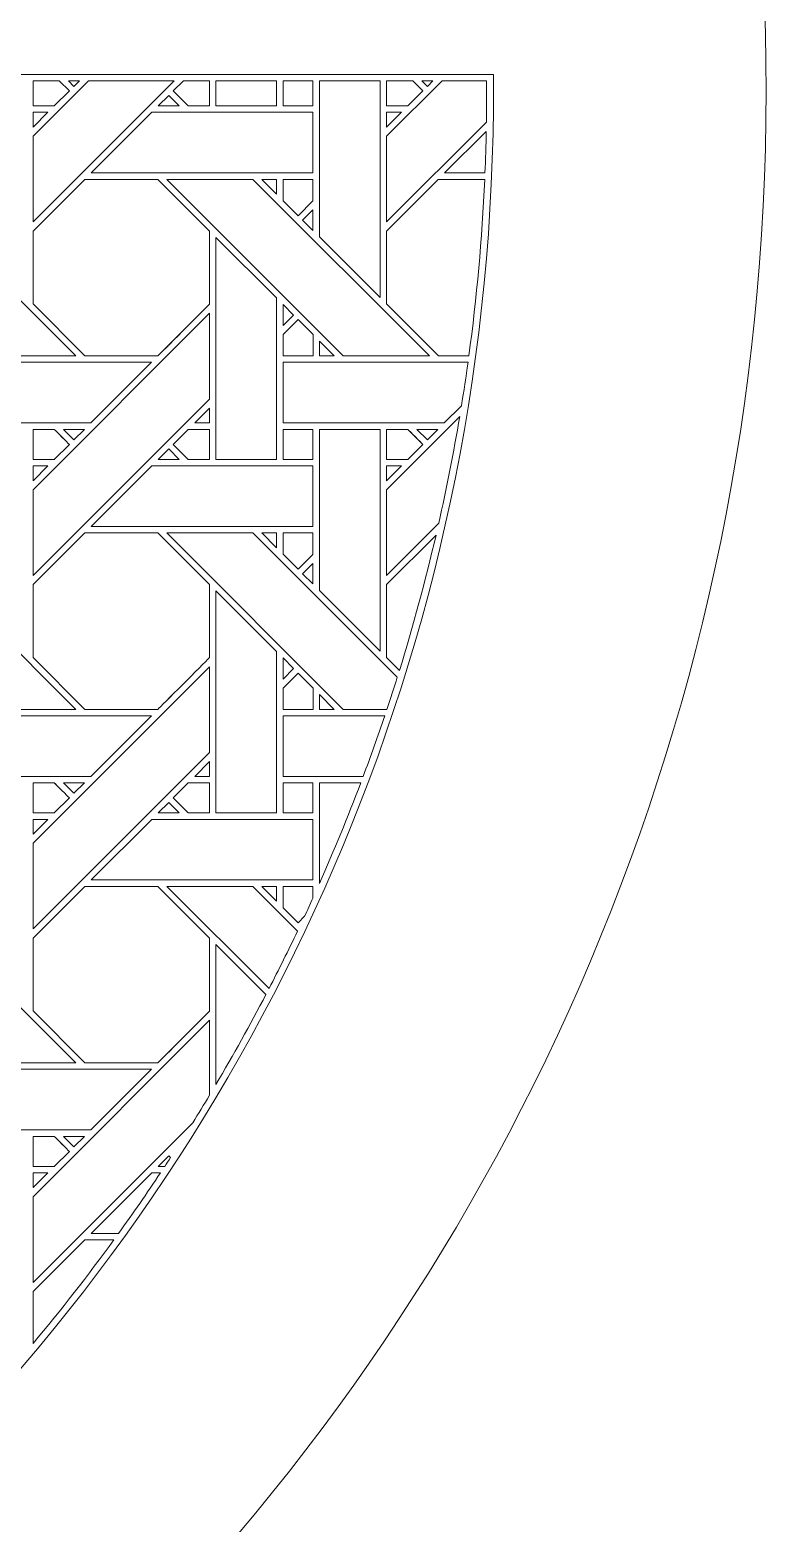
# Model space of a CAD drawing. Header units: inches. Extents: x 6.4 to 18.4, y 3.1 to 15.1.
# Drawn here: x 16.407 to 18.383, y 5.251 to 9.259 of the extents above; entities that cross this region are included whole.
import ezdxf

# ---------------------------------------------------------------- set-up
doc = ezdxf.new("R2010")
doc.units = ezdxf.units.IN
doc.header["$MEASUREMENT"] = 0
doc.layers.add('Design', color=7, linetype='Continuous', lineweight=0)

msp = doc.modelspace()

# ---------------------------------------------------------------- linework, layer by layer
at = {"layer": 'Design'}
for points, knots in [([(12.3829, 15.0948), (9.0691, 15.0948), (6.3829, 12.4085), (6.3829, 9.0948), (6.3829, 5.7811), (9.0691, 3.0948), (12.3829, 3.0948), (15.6966, 3.0948), (18.3829, 5.7811), (18.3829, 9.0948), (18.3829, 12.4085), (15.6966, 15.0948), (12.3829, 15.0948)], [0, 0, 0, 0, 1, 1, 1, 2, 2, 2, 3, 3, 3, 4, 4, 4, 4]), ([(7.1147, 9.1386), (7.1147, 9.1386), (7.1147, 9.0948), (7.1147, 9.0948), (7.1147, 6.1852), (9.4733, 3.8266), (12.3829, 3.8266), (15.2764, 3.8266), (17.6251, 6.1594), (17.6508, 9.0469), (17.6509, 9.0551), (17.651, 9.1386), (17.651, 9.1386), (17.651, 9.1386), (7.1147, 9.1386), (7.1147, 9.1386)], [0, 0, 0, 0, 1, 1, 1, 2, 2, 2, 3, 3, 3, 4, 4, 4, 5, 5, 5, 5]), ([(16.5127, 9.0948), (16.5127, 9.0948), (16.4723, 9.0544), (16.4723, 9.0544), (16.4723, 9.0544), (16.4153, 9.0544), (16.4153, 9.0544), (16.4153, 9.0544), (16.4153, 9.1221), (16.4153, 9.1221), (16.4153, 9.1221), (16.4855, 9.1221), (16.4855, 9.1221), (16.4855, 9.1221), (16.5127, 9.0948), (16.5127, 9.0948)], [0, 0, 0, 0, 1, 1, 1, 2, 2, 2, 3, 3, 3, 4, 4, 4, 5, 5, 5, 5]), ([(16.4153, 8.9731), (16.4153, 8.9731), (16.5642, 9.1219), (16.5642, 9.1219), (16.5642, 9.1219), (16.7943, 9.1219), (16.7943, 9.1219), (16.7943, 9.1219), (16.4153, 8.743), (16.4153, 8.743), (16.4153, 8.743), (16.4153, 8.9731), (16.4153, 8.9731)], [0, 0, 0, 0, 1, 1, 1, 2, 2, 2, 3, 3, 3, 4, 4, 4, 4]), ([(16.4153, 9.1219), (16.4153, 9.1219), (16.4857, 9.1219), (16.4857, 9.1219), (16.4857, 9.1219), (16.5127, 9.0948), (16.5127, 9.0948), (16.5127, 9.0948), (16.4723, 9.0544), (16.4723, 9.0544), (16.4723, 9.0544), (16.4153, 9.0544), (16.4153, 9.0544), (16.4153, 9.0544), (16.4153, 9.1219), (16.4153, 9.1219)], [0, 0, 0, 0, 1, 1, 1, 2, 2, 2, 3, 3, 3, 4, 4, 4, 5, 5, 5, 5]), ([(16.5399, 9.1219), (16.5399, 9.1219), (16.5249, 9.107), (16.5249, 9.107), (16.5249, 9.107), (16.51, 9.1219), (16.51, 9.1219), (16.51, 9.1219), (16.5399, 9.1219), (16.5399, 9.1219)], [0, 0, 0, 0, 1, 1, 1, 2, 2, 2, 3, 3, 3, 3]), ([(16.8319, 9.0544), (16.8319, 9.0544), (16.7915, 9.0948), (16.7915, 9.0948), (16.7915, 9.0948), (16.8189, 9.1221), (16.8189, 9.1221), (16.8189, 9.1221), (16.889, 9.1221), (16.889, 9.1221), (16.889, 9.1221), (16.889, 9.0544), (16.889, 9.0544), (16.889, 9.0544), (16.8319, 9.0544), (16.8319, 9.0544)], [0, 0, 0, 0, 1, 1, 1, 2, 2, 2, 3, 3, 3, 4, 4, 4, 5, 5, 5, 5]), ([(16.889, 9.1219), (16.889, 9.1219), (16.889, 9.0544), (16.889, 9.0544), (16.889, 9.0544), (16.8319, 9.0544), (16.8319, 9.0544), (16.8319, 9.0544), (16.7915, 9.0948), (16.7915, 9.0948), (16.7915, 9.0948), (16.8187, 9.1219), (16.8187, 9.1219), (16.8187, 9.1219), (16.889, 9.1219), (16.889, 9.1219)], [0, 0, 0, 0, 1, 1, 1, 2, 2, 2, 3, 3, 3, 4, 4, 4, 5, 5, 5, 5]), ([(16.9061, 9.1219), (16.9061, 9.1219), (17.0689, 9.1219), (17.0689, 9.1219), (17.0689, 9.1219), (17.0689, 9.0544), (17.0689, 9.0544), (17.0689, 9.0544), (16.9061, 9.0544), (16.9061, 9.0544), (16.9061, 9.0544), (16.9061, 9.1219), (16.9061, 9.1219)], [0, 0, 0, 0, 1, 1, 1, 2, 2, 2, 3, 3, 3, 4, 4, 4, 4]), ([(17.0862, 9.0544), (17.0862, 9.0544), (17.0862, 9.1221), (17.0862, 9.1221), (17.0862, 9.1221), (17.1665, 9.1221), (17.1665, 9.1221), (17.1665, 9.1221), (17.1665, 9.0544), (17.1665, 9.0544), (17.1665, 9.0544), (17.0862, 9.0544), (17.0862, 9.0544)], [0, 0, 0, 0, 1, 1, 1, 2, 2, 2, 3, 3, 3, 4, 4, 4, 4]), ([(17.0862, 9.1219), (17.0862, 9.1219), (17.1665, 9.1219), (17.1665, 9.1219), (17.1665, 9.1219), (17.1665, 9.0544), (17.1665, 9.0544), (17.1665, 9.0544), (17.0862, 9.0544), (17.0862, 9.0544), (17.0862, 9.0544), (17.0862, 9.1219), (17.0862, 9.1219)], [0, 0, 0, 0, 1, 1, 1, 2, 2, 2, 3, 3, 3, 4, 4, 4, 4]), ([(17.184, 9.1219), (17.184, 9.1219), (17.3469, 9.1219), (17.3469, 9.1219), (17.3469, 9.1219), (17.3469, 8.5401), (17.3469, 8.5401), (17.3469, 8.5401), (17.184, 8.703), (17.184, 8.703), (17.184, 8.703), (17.184, 9.1219), (17.184, 9.1219)], [0, 0, 0, 0, 1, 1, 1, 2, 2, 2, 3, 3, 3, 4, 4, 4, 4]), ([(17.6321, 9.0111), (17.6321, 9.0111), (17.364, 8.743), (17.364, 8.743), (17.364, 8.743), (17.364, 8.9731), (17.364, 8.9731), (17.364, 8.9731), (17.5129, 9.1219), (17.5129, 9.1219), (17.5129, 9.1219), (17.6327, 9.1219), (17.6327, 9.1219), (17.6327, 9.1129), (17.6326, 9.0389), (17.6321, 9.0111)], [0, 0, 0, 0, 1, 1, 1, 2, 2, 2, 3, 3, 3, 4, 4, 4, 5, 5, 5, 5]), ([(17.4615, 9.0948), (17.4615, 9.0948), (17.421, 9.0544), (17.421, 9.0544), (17.421, 9.0544), (17.3641, 9.0544), (17.3641, 9.0544), (17.3641, 9.0544), (17.3641, 9.1221), (17.3641, 9.1221), (17.3641, 9.1221), (17.4342, 9.1221), (17.4342, 9.1221), (17.4342, 9.1221), (17.4615, 9.0948), (17.4615, 9.0948)], [0, 0, 0, 0, 1, 1, 1, 2, 2, 2, 3, 3, 3, 4, 4, 4, 5, 5, 5, 5]), ([(17.3641, 9.1219), (17.3641, 9.1219), (17.4344, 9.1219), (17.4344, 9.1219), (17.4344, 9.1219), (17.4615, 9.0948), (17.4615, 9.0948), (17.4615, 9.0948), (17.421, 9.0544), (17.421, 9.0544), (17.421, 9.0544), (17.3641, 9.0544), (17.3641, 9.0544), (17.3641, 9.0544), (17.3641, 9.1219), (17.3641, 9.1219)], [0, 0, 0, 0, 1, 1, 1, 2, 2, 2, 3, 3, 3, 4, 4, 4, 5, 5, 5, 5]), ([(17.4886, 9.1219), (17.4886, 9.1219), (17.4736, 9.107), (17.4736, 9.107), (17.4736, 9.107), (17.4587, 9.1219), (17.4587, 9.1219), (17.4587, 9.1219), (17.4886, 9.1219), (17.4886, 9.1219)], [0, 0, 0, 0, 1, 1, 1, 2, 2, 2, 3, 3, 3, 3]), ([(16.7511, 9.0544), (16.7511, 9.0544), (16.7794, 9.0827), (16.7794, 9.0827), (16.7794, 9.0827), (16.8076, 9.0544), (16.8076, 9.0544), (16.8076, 9.0544), (16.7511, 9.0544), (16.7511, 9.0544)], [0, 0, 0, 0, 1, 1, 1, 2, 2, 2, 3, 3, 3, 3]), ([(16.4153, 9.0373), (16.4153, 9.0373), (16.4551, 9.0373), (16.4551, 9.0373), (16.4551, 9.0373), (16.4153, 8.9975), (16.4153, 8.9975), (16.4153, 8.9975), (16.4153, 9.0373), (16.4153, 9.0373)], [0, 0, 0, 0, 1, 1, 1, 2, 2, 2, 3, 3, 3, 3]), ([(17.1664, 9.0373), (17.1664, 9.0373), (17.1664, 8.8745), (17.1664, 8.8745), (17.1664, 8.8745), (16.5711, 8.8745), (16.5711, 8.8745), (16.5711, 8.8745), (16.734, 9.0373), (16.734, 9.0373), (16.734, 9.0373), (17.1664, 9.0373), (17.1664, 9.0373)], [0, 0, 0, 0, 1, 1, 1, 2, 2, 2, 3, 3, 3, 4, 4, 4, 4]), ([(17.364, 9.0373), (17.364, 9.0373), (17.4039, 9.0373), (17.4039, 9.0373), (17.4039, 9.0373), (17.364, 8.9974), (17.364, 8.9974), (17.364, 8.9974), (17.364, 9.0373), (17.364, 9.0373)], [0, 0, 0, 0, 1, 1, 1, 2, 2, 2, 3, 3, 3, 3]), ([(17.6282, 8.8745), (17.6282, 8.8745), (17.5199, 8.8745), (17.5199, 8.8745), (17.5199, 8.8745), (17.6316, 8.9862), (17.6316, 8.9862), (17.6309, 8.9489), (17.6298, 8.9116), (17.6282, 8.8745)], [0, 0, 0, 0, 1, 1, 1, 2, 2, 2, 3, 3, 3, 3]), ([(16.5303, 8.3837), (16.5303, 8.3837), (16.2993, 8.3837), (16.2993, 8.3837), (16.2993, 8.3837), (15.8257, 8.8573), (15.8257, 8.8573), (15.8257, 8.8573), (16.0567, 8.8573), (16.0567, 8.8573), (16.0567, 8.8573), (16.5303, 8.3837), (16.5303, 8.3837)], [0, 0, 0, 0, 1, 1, 1, 2, 2, 2, 3, 3, 3, 4, 4, 4, 4]), ([(16.7503, 8.3837), (16.7503, 8.3837), (16.5546, 8.3837), (16.5546, 8.3837), (16.5546, 8.3837), (16.4153, 8.5229), (16.4153, 8.5229), (16.4153, 8.5229), (16.4153, 8.7186), (16.4153, 8.7186), (16.4153, 8.7186), (16.554, 8.8573), (16.554, 8.8573), (16.554, 8.8573), (16.7502, 8.8573), (16.7502, 8.8573), (16.7502, 8.8573), (16.889, 8.7186), (16.889, 8.7186), (16.889, 8.7186), (16.889, 8.5224), (16.889, 8.5224), (16.8712, 8.5045), (16.7593, 8.3927), (16.7503, 8.3837)], [0, 0, 0, 0, 1, 1, 1, 2, 2, 2, 3, 3, 3, 4, 4, 4, 5, 5, 5, 6, 6, 6, 7, 7, 7, 8, 8, 8, 8]), ([(16.7502, 8.8573), (16.7502, 8.8573), (16.889, 8.7186), (16.889, 8.7186), (16.889, 8.7186), (16.889, 8.5224), (16.889, 8.5224), (16.871, 8.5042), (16.7591, 8.3925), (16.7503, 8.3837), (16.7503, 8.3837), (16.5546, 8.3837), (16.5546, 8.3837), (16.5546, 8.3837), (16.4153, 8.5229), (16.4153, 8.5229), (16.4153, 8.5229), (16.4153, 8.7186), (16.4153, 8.7186), (16.4153, 8.7186), (16.554, 8.8573), (16.554, 8.8573), (16.554, 8.8573), (16.7502, 8.8573), (16.7502, 8.8573)], [0, 0, 0, 0, 1, 1, 1, 2, 2, 2, 3, 3, 3, 4, 4, 4, 5, 5, 5, 6, 6, 6, 7, 7, 7, 8, 8, 8, 8]), ([(16.7745, 8.8573), (16.7745, 8.8573), (17.0054, 8.8573), (17.0054, 8.8573), (17.0054, 8.8573), (17.479, 8.3837), (17.479, 8.3837), (17.479, 8.3837), (17.248, 8.3837), (17.248, 8.3837), (17.248, 8.3837), (16.7745, 8.8573), (16.7745, 8.8573)], [0, 0, 0, 0, 1, 1, 1, 2, 2, 2, 3, 3, 3, 4, 4, 4, 4]), ([(17.069, 8.8573), (17.069, 8.8573), (17.069, 8.8175), (17.069, 8.8175), (17.069, 8.8175), (17.0295, 8.8573), (17.0295, 8.8573), (17.0295, 8.8573), (17.069, 8.8573), (17.069, 8.8573)], [0, 0, 0, 0, 1, 1, 1, 2, 2, 2, 3, 3, 3, 3]), ([(17.0862, 8.8573), (17.0862, 8.8573), (17.1665, 8.8573), (17.1665, 8.8573), (17.1665, 8.8573), (17.1665, 8.7997), (17.1665, 8.7997), (17.1665, 8.7997), (17.1265, 8.7598), (17.1265, 8.7598), (17.1265, 8.7598), (17.0862, 8.8001), (17.0862, 8.8001), (17.0862, 8.8001), (17.0862, 8.8573), (17.0862, 8.8573)], [0, 0, 0, 0, 1, 1, 1, 2, 2, 2, 3, 3, 3, 4, 4, 4, 5, 5, 5, 5]), ([(17.1265, 8.7598), (17.1265, 8.7598), (17.0862, 8.8001), (17.0862, 8.8001), (17.0862, 8.8001), (17.0862, 8.8573), (17.0862, 8.8573), (17.0862, 8.8573), (17.1665, 8.8573), (17.1665, 8.8573), (17.1665, 8.8573), (17.1665, 8.7997), (17.1665, 8.7997), (17.1665, 8.7997), (17.1265, 8.7598), (17.1265, 8.7598)], [0, 0, 0, 0, 1, 1, 1, 2, 2, 2, 3, 3, 3, 4, 4, 4, 5, 5, 5, 5]), ([(17.585, 8.3837), (17.585, 8.3837), (17.5033, 8.3837), (17.5033, 8.3837), (17.5033, 8.3837), (17.3641, 8.5229), (17.3641, 8.5229), (17.3641, 8.5229), (17.3641, 8.7186), (17.3641, 8.7186), (17.3641, 8.7186), (17.5028, 8.8573), (17.5028, 8.8573), (17.5028, 8.8573), (17.6275, 8.8573), (17.6275, 8.8573), (17.6204, 8.6975), (17.6061, 8.5395), (17.585, 8.3837)], [0, 0, 0, 0, 1, 1, 1, 2, 2, 2, 3, 3, 3, 4, 4, 4, 5, 5, 5, 6, 6, 6, 6]), ([(17.585, 8.3837), (17.585, 8.3837), (17.5033, 8.3837), (17.5033, 8.3837), (17.5033, 8.3837), (17.3641, 8.5229), (17.3641, 8.5229), (17.3641, 8.5229), (17.3641, 8.7186), (17.3641, 8.7186), (17.3641, 8.7186), (17.5028, 8.8573), (17.5028, 8.8573), (17.5028, 8.8573), (17.6275, 8.8573), (17.6275, 8.8573), (17.6204, 8.6975), (17.6061, 8.5395), (17.585, 8.3837)], [0, 0, 0, 0, 1, 1, 1, 2, 2, 2, 3, 3, 3, 4, 4, 4, 5, 5, 5, 6, 6, 6, 6]), ([(17.1664, 8.7755), (17.1664, 8.7755), (17.1664, 8.7203), (17.1664, 8.7203), (17.1664, 8.7203), (17.1387, 8.7477), (17.1387, 8.7477), (17.1387, 8.7477), (17.1664, 8.7755), (17.1664, 8.7755)], [0, 0, 0, 0, 1, 1, 1, 2, 2, 2, 3, 3, 3, 3]), ([(17.0689, 8.1057), (17.0689, 8.1057), (16.9061, 8.1057), (16.9061, 8.1057), (16.9061, 8.1057), (16.9061, 8.7015), (16.9061, 8.7015), (16.9061, 8.7015), (17.0689, 8.5394), (17.0689, 8.5394), (17.0689, 8.5394), (17.0689, 8.1057), (17.0689, 8.1057)], [0, 0, 0, 0, 1, 1, 1, 2, 2, 2, 3, 3, 3, 4, 4, 4, 4]), ([(16.4153, 8.0244), (16.4153, 8.0244), (16.889, 8.498), (16.889, 8.498), (16.889, 8.498), (16.889, 8.2679), (16.889, 8.2679), (16.889, 8.2679), (16.4153, 7.7943), (16.4153, 7.7943), (16.4153, 7.7943), (16.4153, 8.0244), (16.4153, 8.0244)], [0, 0, 0, 0, 1, 1, 1, 2, 2, 2, 3, 3, 3, 4, 4, 4, 4]), ([(17.0862, 8.4651), (17.0862, 8.4651), (17.0862, 8.5219), (17.0862, 8.5219), (17.0862, 8.5219), (17.1144, 8.4933), (17.1144, 8.4933), (17.1144, 8.4933), (17.0862, 8.4651), (17.0862, 8.4651)], [0, 0, 0, 0, 1, 1, 1, 2, 2, 2, 3, 3, 3, 3]), ([(17.1669, 8.3834), (17.1669, 8.3834), (17.0862, 8.3834), (17.0862, 8.3834), (17.0862, 8.3834), (17.0862, 8.4407), (17.0862, 8.4407), (17.0862, 8.4407), (17.1265, 8.4811), (17.1265, 8.4811), (17.1265, 8.4811), (17.1669, 8.4407), (17.1669, 8.4407), (17.1669, 8.4407), (17.1669, 8.3834), (17.1669, 8.3834)], [0, 0, 0, 0, 1, 1, 1, 2, 2, 2, 3, 3, 3, 4, 4, 4, 5, 5, 5, 5]), ([(17.0862, 8.4407), (17.0862, 8.4407), (17.1265, 8.4811), (17.1265, 8.4811), (17.1265, 8.4811), (17.1669, 8.4407), (17.1669, 8.4407), (17.1669, 8.4407), (17.1669, 8.3834), (17.1669, 8.3834), (17.1669, 8.3834), (17.0862, 8.3834), (17.0862, 8.3834), (17.0862, 8.3834), (17.0862, 8.4407), (17.0862, 8.4407)], [0, 0, 0, 0, 1, 1, 1, 2, 2, 2, 3, 3, 3, 4, 4, 4, 5, 5, 5, 5]), ([(17.2238, 8.3837), (17.2238, 8.3837), (17.1841, 8.3837), (17.1841, 8.3837), (17.1841, 8.3837), (17.1841, 8.4235), (17.1841, 8.4235), (17.1841, 8.4235), (17.2238, 8.3837), (17.2238, 8.3837)], [0, 0, 0, 0, 1, 1, 1, 2, 2, 2, 3, 3, 3, 3]), ([(16.7332, 8.3664), (16.7332, 8.3664), (16.5704, 8.2037), (16.5704, 8.2037), (16.5704, 8.2037), (16.1375, 8.2037), (16.1375, 8.2037), (16.1375, 8.2037), (16.1375, 8.3664), (16.1375, 8.3664), (16.1375, 8.3664), (16.7332, 8.3664), (16.7332, 8.3664)], [0, 0, 0, 0, 1, 1, 1, 2, 2, 2, 3, 3, 3, 4, 4, 4, 4]), ([(17.5651, 8.2497), (17.5651, 8.2497), (17.5191, 8.2037), (17.5191, 8.2037), (17.5191, 8.2037), (17.0862, 8.2037), (17.0862, 8.2037), (17.0862, 8.2037), (17.0862, 8.3664), (17.0862, 8.3664), (17.0862, 8.3664), (17.5827, 8.3664), (17.5827, 8.3664), (17.5773, 8.3274), (17.5714, 8.2885), (17.5651, 8.2497)], [0, 0, 0, 0, 1, 1, 1, 2, 2, 2, 3, 3, 3, 4, 4, 4, 5, 5, 5, 5]), ([(16.889, 8.2435), (16.889, 8.2435), (16.889, 8.2038), (16.889, 8.2038), (16.889, 8.2038), (16.8492, 8.2038), (16.8492, 8.2038), (16.8492, 8.2038), (16.889, 8.2435), (16.889, 8.2435)], [0, 0, 0, 0, 1, 1, 1, 2, 2, 2, 3, 3, 3, 3]), ([(17.5041, 7.9343), (17.5041, 7.9343), (17.364, 7.7943), (17.364, 7.7943), (17.364, 7.7943), (17.364, 8.0244), (17.364, 8.0244), (17.364, 8.0244), (17.5604, 8.2207), (17.5604, 8.2207), (17.5442, 8.1243), (17.5254, 8.0288), (17.5041, 7.9343)], [0, 0, 0, 0, 1, 1, 1, 2, 2, 2, 3, 3, 3, 4, 4, 4, 4]), ([(16.4153, 8.1865), (16.4153, 8.1865), (16.4724, 8.1865), (16.4724, 8.1865), (16.4775, 8.1813), (16.5083, 8.1505), (16.5127, 8.1461), (16.5127, 8.1461), (16.4723, 8.1057), (16.4723, 8.1057), (16.4723, 8.1057), (16.4153, 8.1057), (16.4153, 8.1057), (16.4153, 8.1057), (16.4153, 8.1865), (16.4153, 8.1865)], [0, 0, 0, 0, 1, 1, 1, 2, 2, 2, 3, 3, 3, 4, 4, 4, 5, 5, 5, 5]), ([(16.4153, 8.1057), (16.4153, 8.1057), (16.4153, 8.1865), (16.4153, 8.1865), (16.4153, 8.1865), (16.4724, 8.1865), (16.4724, 8.1865), (16.4777, 8.1812), (16.5085, 8.1503), (16.5127, 8.1461), (16.5127, 8.1461), (16.4723, 8.1057), (16.4723, 8.1057), (16.4723, 8.1057), (16.4153, 8.1057), (16.4153, 8.1057)], [0, 0, 0, 0, 1, 1, 1, 2, 2, 2, 3, 3, 3, 4, 4, 4, 5, 5, 5, 5]), ([(16.4967, 8.1865), (16.4967, 8.1865), (16.5532, 8.1865), (16.5532, 8.1865), (16.5532, 8.1865), (16.5249, 8.1583), (16.5249, 8.1583), (16.5249, 8.1583), (16.4967, 8.1865), (16.4967, 8.1865)], [0, 0, 0, 0, 1, 1, 1, 2, 2, 2, 3, 3, 3, 3]), ([(16.889, 8.1057), (16.889, 8.1057), (16.8319, 8.1057), (16.8319, 8.1057), (16.8319, 8.1057), (16.7915, 8.1461), (16.7915, 8.1461), (16.7915, 8.1461), (16.832, 8.1865), (16.832, 8.1865), (16.832, 8.1865), (16.889, 8.1865), (16.889, 8.1865), (16.889, 8.1865), (16.889, 8.1057), (16.889, 8.1057)], [0, 0, 0, 0, 1, 1, 1, 2, 2, 2, 3, 3, 3, 4, 4, 4, 5, 5, 5, 5]), ([(16.7915, 8.1461), (16.7915, 8.1461), (16.832, 8.1865), (16.832, 8.1865), (16.832, 8.1865), (16.889, 8.1865), (16.889, 8.1865), (16.889, 8.1865), (16.889, 8.1057), (16.889, 8.1057), (16.889, 8.1057), (16.8319, 8.1057), (16.8319, 8.1057), (16.8319, 8.1057), (16.7915, 8.1461), (16.7915, 8.1461)], [0, 0, 0, 0, 1, 1, 1, 2, 2, 2, 3, 3, 3, 4, 4, 4, 5, 5, 5, 5]), ([(17.0862, 8.1057), (17.0862, 8.1057), (17.0862, 8.1865), (17.0862, 8.1865), (17.0862, 8.1865), (17.1665, 8.1865), (17.1665, 8.1865), (17.1665, 8.1865), (17.1665, 8.1057), (17.1665, 8.1057), (17.1665, 8.1057), (17.0862, 8.1057), (17.0862, 8.1057)], [0, 0, 0, 0, 1, 1, 1, 2, 2, 2, 3, 3, 3, 4, 4, 4, 4]), ([(17.0862, 8.1057), (17.0862, 8.1057), (17.0862, 8.1865), (17.0862, 8.1865), (17.0862, 8.1865), (17.1665, 8.1865), (17.1665, 8.1865), (17.1665, 8.1865), (17.1665, 8.1057), (17.1665, 8.1057), (17.1665, 8.1057), (17.0862, 8.1057), (17.0862, 8.1057)], [0, 0, 0, 0, 1, 1, 1, 2, 2, 2, 3, 3, 3, 4, 4, 4, 4]), ([(17.184, 7.7543), (17.184, 7.7543), (17.184, 8.1865), (17.184, 8.1865), (17.184, 8.1865), (17.3469, 8.1865), (17.3469, 8.1865), (17.3469, 8.1865), (17.3469, 7.5914), (17.3469, 7.5914), (17.3469, 7.5914), (17.184, 7.7543), (17.184, 7.7543)], [0, 0, 0, 0, 1, 1, 1, 2, 2, 2, 3, 3, 3, 4, 4, 4, 4]), ([(17.3641, 8.1865), (17.3641, 8.1865), (17.4211, 8.1865), (17.4211, 8.1865), (17.4263, 8.1813), (17.457, 8.1505), (17.4615, 8.1461), (17.4615, 8.1461), (17.421, 8.1057), (17.421, 8.1057), (17.421, 8.1057), (17.3641, 8.1057), (17.3641, 8.1057), (17.3641, 8.1057), (17.3641, 8.1865), (17.3641, 8.1865)], [0, 0, 0, 0, 1, 1, 1, 2, 2, 2, 3, 3, 3, 4, 4, 4, 5, 5, 5, 5]), ([(17.4615, 8.1461), (17.4615, 8.1461), (17.421, 8.1057), (17.421, 8.1057), (17.421, 8.1057), (17.3641, 8.1057), (17.3641, 8.1057), (17.3641, 8.1057), (17.3641, 8.1865), (17.3641, 8.1865), (17.3641, 8.1865), (17.4211, 8.1865), (17.4211, 8.1865), (17.4211, 8.1865), (17.4615, 8.1461), (17.4615, 8.1461)], [0, 0, 0, 0, 1, 1, 1, 2, 2, 2, 3, 3, 3, 4, 4, 4, 5, 5, 5, 5]), ([(17.4455, 8.1865), (17.4455, 8.1865), (17.5019, 8.1865), (17.5019, 8.1865), (17.5019, 8.1865), (17.4736, 8.1583), (17.4736, 8.1583), (17.4736, 8.1583), (17.4455, 8.1865), (17.4455, 8.1865)], [0, 0, 0, 0, 1, 1, 1, 2, 2, 2, 3, 3, 3, 3]), ([(16.7794, 8.1339), (16.7794, 8.1339), (16.8076, 8.1057), (16.8076, 8.1057), (16.8076, 8.1057), (16.7511, 8.1057), (16.7511, 8.1057), (16.7511, 8.1057), (16.7794, 8.1339), (16.7794, 8.1339)], [0, 0, 0, 0, 1, 1, 1, 2, 2, 2, 3, 3, 3, 3]), ([(16.4551, 8.0885), (16.4551, 8.0885), (16.4153, 8.0487), (16.4153, 8.0487), (16.4153, 8.0487), (16.4153, 8.0885), (16.4153, 8.0885), (16.4153, 8.0885), (16.4551, 8.0885), (16.4551, 8.0885)], [0, 0, 0, 0, 1, 1, 1, 2, 2, 2, 3, 3, 3, 3]), ([(17.1664, 8.0885), (17.1664, 8.0885), (17.1664, 7.9257), (17.1664, 7.9257), (17.1664, 7.9257), (16.5711, 7.9257), (16.5711, 7.9257), (16.5711, 7.9257), (16.734, 8.0885), (16.734, 8.0885), (16.734, 8.0885), (17.1664, 8.0885), (17.1664, 8.0885)], [0, 0, 0, 0, 1, 1, 1, 2, 2, 2, 3, 3, 3, 4, 4, 4, 4]), ([(17.4039, 8.0885), (17.4039, 8.0885), (17.364, 8.0487), (17.364, 8.0487), (17.364, 8.0487), (17.364, 8.0885), (17.364, 8.0885), (17.364, 8.0885), (17.4039, 8.0885), (17.4039, 8.0885)], [0, 0, 0, 0, 1, 1, 1, 2, 2, 2, 3, 3, 3, 3]), ([(16.2993, 7.435), (16.2993, 7.435), (15.8257, 7.9086), (15.8257, 7.9086), (15.8257, 7.9086), (16.0567, 7.9086), (16.0567, 7.9086), (16.0567, 7.9086), (16.5303, 7.435), (16.5303, 7.435), (16.5303, 7.435), (16.2993, 7.435), (16.2993, 7.435)], [0, 0, 0, 0, 1, 1, 1, 2, 2, 2, 3, 3, 3, 4, 4, 4, 4]), ([(16.4153, 7.5742), (16.4153, 7.5742), (16.4153, 7.7699), (16.4153, 7.7699), (16.4153, 7.7699), (16.554, 7.9086), (16.554, 7.9086), (16.554, 7.9086), (16.7502, 7.9086), (16.7502, 7.9086), (16.7502, 7.9086), (16.889, 7.7699), (16.889, 7.7699), (16.889, 7.7699), (16.889, 7.5737), (16.889, 7.5737), (16.8712, 7.5557), (16.7593, 7.444), (16.7503, 7.435), (16.7503, 7.435), (16.5546, 7.435), (16.5546, 7.435), (16.5546, 7.435), (16.4153, 7.5742), (16.4153, 7.5742)], [0, 0, 0, 0, 1, 1, 1, 2, 2, 2, 3, 3, 3, 4, 4, 4, 5, 5, 5, 6, 6, 6, 7, 7, 7, 8, 8, 8, 8]), ([(16.889, 7.5737), (16.8711, 7.5556), (16.7592, 7.4439), (16.7503, 7.435), (16.7503, 7.435), (16.5546, 7.435), (16.5546, 7.435), (16.5546, 7.435), (16.4153, 7.5742), (16.4153, 7.5742), (16.4153, 7.5742), (16.4153, 7.7699), (16.4153, 7.7699), (16.4153, 7.7699), (16.554, 7.9086), (16.554, 7.9086), (16.554, 7.9086), (16.7502, 7.9086), (16.7502, 7.9086), (16.7502, 7.9086), (16.889, 7.7699), (16.889, 7.7699), (16.889, 7.7699), (16.889, 7.5737), (16.889, 7.5737)], [0, 0, 0, 0, 1, 1, 1, 2, 2, 2, 3, 3, 3, 4, 4, 4, 5, 5, 5, 6, 6, 6, 7, 7, 7, 8, 8, 8, 8]), ([(17.365, 7.435), (17.365, 7.435), (17.248, 7.435), (17.248, 7.435), (17.248, 7.435), (16.7745, 7.9086), (16.7745, 7.9086), (16.7745, 7.9086), (17.0054, 7.9086), (17.0054, 7.9086), (17.0054, 7.9086), (17.3929, 7.5211), (17.3929, 7.5211), (17.3838, 7.4923), (17.3745, 7.4636), (17.365, 7.435)], [0, 0, 0, 0, 1, 1, 1, 2, 2, 2, 3, 3, 3, 4, 4, 4, 5, 5, 5, 5]), ([(17.069, 7.9086), (17.069, 7.9086), (17.069, 7.8688), (17.069, 7.8688), (17.069, 7.8688), (17.0295, 7.9086), (17.0295, 7.9086), (17.0295, 7.9086), (17.069, 7.9086), (17.069, 7.9086)], [0, 0, 0, 0, 1, 1, 1, 2, 2, 2, 3, 3, 3, 3]), ([(17.1665, 7.9086), (17.1665, 7.9086), (17.1665, 7.851), (17.1665, 7.851), (17.1665, 7.851), (17.1265, 7.8111), (17.1265, 7.8111), (17.1265, 7.8111), (17.0862, 7.8514), (17.0862, 7.8514), (17.0862, 7.8514), (17.0862, 7.9086), (17.0862, 7.9086), (17.0862, 7.9086), (17.1665, 7.9086), (17.1665, 7.9086)], [0, 0, 0, 0, 1, 1, 1, 2, 2, 2, 3, 3, 3, 4, 4, 4, 5, 5, 5, 5]), ([(17.1265, 7.8111), (17.1265, 7.8111), (17.0862, 7.8514), (17.0862, 7.8514), (17.0862, 7.8514), (17.0862, 7.9086), (17.0862, 7.9086), (17.0862, 7.9086), (17.1665, 7.9086), (17.1665, 7.9086), (17.1665, 7.9086), (17.1665, 7.851), (17.1665, 7.851), (17.1665, 7.851), (17.1265, 7.8111), (17.1265, 7.8111)], [0, 0, 0, 0, 1, 1, 1, 2, 2, 2, 3, 3, 3, 4, 4, 4, 5, 5, 5, 5]), ([(17.3987, 7.5396), (17.3987, 7.5396), (17.3641, 7.5742), (17.3641, 7.5742), (17.3641, 7.5742), (17.3641, 7.7699), (17.3641, 7.7699), (17.3641, 7.7699), (17.4969, 7.9027), (17.4969, 7.9027), (17.4684, 7.78), (17.4356, 7.6589), (17.3987, 7.5396)], [0, 0, 0, 0, 1, 1, 1, 2, 2, 2, 3, 3, 3, 4, 4, 4, 4]), ([(17.3987, 7.5396), (17.3987, 7.5396), (17.3641, 7.5742), (17.3641, 7.5742), (17.3641, 7.5742), (17.3641, 7.7699), (17.3641, 7.7699), (17.3641, 7.7699), (17.4969, 7.9027), (17.4969, 7.9027), (17.4684, 7.78), (17.4356, 7.6589), (17.3987, 7.5396)], [0, 0, 0, 0, 1, 1, 1, 2, 2, 2, 3, 3, 3, 4, 4, 4, 4]), ([(17.1664, 7.8268), (17.1664, 7.8268), (17.1664, 7.7716), (17.1664, 7.7716), (17.1664, 7.7716), (17.1387, 7.799), (17.1387, 7.799), (17.1387, 7.799), (17.1664, 7.8268), (17.1664, 7.8268)], [0, 0, 0, 0, 1, 1, 1, 2, 2, 2, 3, 3, 3, 3]), ([(16.9061, 7.157), (16.9061, 7.157), (16.9061, 7.7528), (16.9061, 7.7528), (16.9061, 7.7528), (17.0689, 7.5906), (17.0689, 7.5906), (17.0689, 7.5906), (17.0689, 7.157), (17.0689, 7.157), (17.0689, 7.157), (16.9061, 7.157), (16.9061, 7.157)], [0, 0, 0, 0, 1, 1, 1, 2, 2, 2, 3, 3, 3, 4, 4, 4, 4]), ([(16.4153, 7.0756), (16.4153, 7.0756), (16.889, 7.5492), (16.889, 7.5492), (16.889, 7.5492), (16.889, 7.3192), (16.889, 7.3192), (16.889, 7.3192), (16.4153, 6.8455), (16.4153, 6.8455), (16.4153, 6.8455), (16.4153, 7.0756), (16.4153, 7.0756)], [0, 0, 0, 0, 1, 1, 1, 2, 2, 2, 3, 3, 3, 4, 4, 4, 4]), ([(17.0862, 7.5164), (17.0862, 7.5164), (17.0862, 7.5732), (17.0862, 7.5732), (17.0862, 7.5732), (17.1144, 7.5446), (17.1144, 7.5446), (17.1144, 7.5446), (17.0862, 7.5164), (17.0862, 7.5164)], [0, 0, 0, 0, 1, 1, 1, 2, 2, 2, 3, 3, 3, 3]), ([(17.1669, 7.4347), (17.1669, 7.4347), (17.0862, 7.4347), (17.0862, 7.4347), (17.0862, 7.4347), (17.0862, 7.492), (17.0862, 7.492), (17.0862, 7.492), (17.1265, 7.5323), (17.1265, 7.5323), (17.1265, 7.5323), (17.1669, 7.492), (17.1669, 7.492), (17.1669, 7.492), (17.1669, 7.4347), (17.1669, 7.4347)], [0, 0, 0, 0, 1, 1, 1, 2, 2, 2, 3, 3, 3, 4, 4, 4, 5, 5, 5, 5]), ([(17.1265, 7.5323), (17.1265, 7.5323), (17.1669, 7.492), (17.1669, 7.492), (17.1669, 7.492), (17.1669, 7.4347), (17.1669, 7.4347), (17.1669, 7.4347), (17.0862, 7.4347), (17.0862, 7.4347), (17.0862, 7.4347), (17.0862, 7.492), (17.0862, 7.492), (17.0862, 7.492), (17.1265, 7.5323), (17.1265, 7.5323)], [0, 0, 0, 0, 1, 1, 1, 2, 2, 2, 3, 3, 3, 4, 4, 4, 5, 5, 5, 5]), ([(17.1841, 7.4349), (17.1841, 7.4349), (17.1841, 7.4747), (17.1841, 7.4747), (17.1841, 7.4747), (17.2238, 7.4349), (17.2238, 7.4349), (17.2238, 7.4349), (17.1841, 7.4349), (17.1841, 7.4349)], [0, 0, 0, 0, 1, 1, 1, 2, 2, 2, 3, 3, 3, 3]), ([(16.1375, 7.255), (16.1375, 7.255), (16.1375, 7.4177), (16.1375, 7.4177), (16.1375, 7.4177), (16.7332, 7.4177), (16.7332, 7.4177), (16.7332, 7.4177), (16.5704, 7.255), (16.5704, 7.255), (16.5704, 7.255), (16.1375, 7.255), (16.1375, 7.255)], [0, 0, 0, 0, 1, 1, 1, 2, 2, 2, 3, 3, 3, 4, 4, 4, 4]), ([(17.3014, 7.255), (17.3014, 7.255), (17.0862, 7.255), (17.0862, 7.255), (17.0862, 7.255), (17.0862, 7.4177), (17.0862, 7.4177), (17.0862, 7.4177), (17.3593, 7.4177), (17.3593, 7.4177), (17.3408, 7.3631), (17.3215, 7.3088), (17.3014, 7.255)], [0, 0, 0, 0, 1, 1, 1, 2, 2, 2, 3, 3, 3, 4, 4, 4, 4]), ([(16.889, 7.2948), (16.889, 7.2948), (16.889, 7.255), (16.889, 7.255), (16.889, 7.255), (16.8492, 7.255), (16.8492, 7.255), (16.8492, 7.255), (16.889, 7.2948), (16.889, 7.2948)], [0, 0, 0, 0, 1, 1, 1, 2, 2, 2, 3, 3, 3, 3]), ([(16.4153, 7.2377), (16.4153, 7.2377), (16.4724, 7.2377), (16.4724, 7.2377), (16.4775, 7.2326), (16.5083, 7.2018), (16.5127, 7.1974), (16.5127, 7.1974), (16.4723, 7.1569), (16.4723, 7.1569), (16.4723, 7.1569), (16.4153, 7.1569), (16.4153, 7.1569), (16.4153, 7.1569), (16.4153, 7.2377), (16.4153, 7.2377)], [0, 0, 0, 0, 1, 1, 1, 2, 2, 2, 3, 3, 3, 4, 4, 4, 5, 5, 5, 5]), ([(16.4153, 7.1569), (16.4153, 7.1569), (16.4153, 7.2377), (16.4153, 7.2377), (16.4153, 7.2377), (16.4724, 7.2377), (16.4724, 7.2377), (16.4777, 7.2324), (16.5085, 7.2016), (16.5127, 7.1974), (16.5127, 7.1974), (16.4723, 7.1569), (16.4723, 7.1569), (16.4723, 7.1569), (16.4153, 7.1569), (16.4153, 7.1569)], [0, 0, 0, 0, 1, 1, 1, 2, 2, 2, 3, 3, 3, 4, 4, 4, 5, 5, 5, 5]), ([(16.4967, 7.2377), (16.4967, 7.2377), (16.5532, 7.2377), (16.5532, 7.2377), (16.5532, 7.2377), (16.5249, 7.2096), (16.5249, 7.2096), (16.5249, 7.2096), (16.4967, 7.2377), (16.4967, 7.2377)], [0, 0, 0, 0, 1, 1, 1, 2, 2, 2, 3, 3, 3, 3]), ([(16.889, 7.1569), (16.889, 7.1569), (16.8319, 7.1569), (16.8319, 7.1569), (16.8319, 7.1569), (16.7915, 7.1973), (16.7915, 7.1973), (16.7915, 7.1973), (16.832, 7.2377), (16.832, 7.2377), (16.832, 7.2377), (16.889, 7.2377), (16.889, 7.2377), (16.889, 7.2377), (16.889, 7.1569), (16.889, 7.1569)], [0, 0, 0, 0, 1, 1, 1, 2, 2, 2, 3, 3, 3, 4, 4, 4, 5, 5, 5, 5]), ([(16.889, 7.1569), (16.889, 7.1569), (16.8319, 7.1569), (16.8319, 7.1569), (16.8319, 7.1569), (16.7915, 7.1973), (16.7915, 7.1973), (16.7915, 7.1973), (16.832, 7.2377), (16.832, 7.2377), (16.832, 7.2377), (16.889, 7.2377), (16.889, 7.2377), (16.889, 7.2377), (16.889, 7.1569), (16.889, 7.1569)], [0, 0, 0, 0, 1, 1, 1, 2, 2, 2, 3, 3, 3, 4, 4, 4, 5, 5, 5, 5]), ([(17.1665, 7.1569), (17.1665, 7.1569), (17.0862, 7.1569), (17.0862, 7.1569), (17.0862, 7.1569), (17.0862, 7.2377), (17.0862, 7.2377), (17.0862, 7.2377), (17.1665, 7.2377), (17.1665, 7.2377), (17.1665, 7.2377), (17.1665, 7.1569), (17.1665, 7.1569)], [0, 0, 0, 0, 1, 1, 1, 2, 2, 2, 3, 3, 3, 4, 4, 4, 4]), ([(17.1665, 7.1569), (17.1665, 7.1569), (17.0862, 7.1569), (17.0862, 7.1569), (17.0862, 7.1569), (17.0862, 7.2377), (17.0862, 7.2377), (17.0862, 7.2377), (17.1665, 7.2377), (17.1665, 7.2377), (17.1665, 7.2377), (17.1665, 7.1569), (17.1665, 7.1569)], [0, 0, 0, 0, 1, 1, 1, 2, 2, 2, 3, 3, 3, 4, 4, 4, 4]), ([(17.184, 6.9677), (17.184, 6.9677), (17.184, 7.2377), (17.184, 7.2377), (17.184, 7.2377), (17.2949, 7.2377), (17.2949, 7.2377), (17.2604, 7.1465), (17.2234, 7.0564), (17.184, 6.9677)], [0, 0, 0, 0, 1, 1, 1, 2, 2, 2, 3, 3, 3, 3]), ([(16.7794, 7.1852), (16.7794, 7.1852), (16.8076, 7.157), (16.8076, 7.157), (16.8076, 7.157), (16.7511, 7.157), (16.7511, 7.157), (16.7511, 7.157), (16.7794, 7.1852), (16.7794, 7.1852)], [0, 0, 0, 0, 1, 1, 1, 2, 2, 2, 3, 3, 3, 3]), ([(16.4551, 7.1398), (16.4551, 7.1398), (16.4153, 7.1), (16.4153, 7.1), (16.4153, 7.1), (16.4153, 7.1398), (16.4153, 7.1398), (16.4153, 7.1398), (16.4551, 7.1398), (16.4551, 7.1398)], [0, 0, 0, 0, 1, 1, 1, 2, 2, 2, 3, 3, 3, 3]), ([(17.1664, 7.1398), (17.1664, 7.1398), (17.1664, 6.977), (17.1664, 6.977), (17.1664, 6.977), (16.5711, 6.977), (16.5711, 6.977), (16.5711, 6.977), (16.734, 7.1398), (16.734, 7.1398), (16.734, 7.1398), (17.1664, 7.1398), (17.1664, 7.1398)], [0, 0, 0, 0, 1, 1, 1, 2, 2, 2, 3, 3, 3, 4, 4, 4, 4]), ([(16.2993, 6.4862), (16.2993, 6.4862), (15.8257, 6.9599), (15.8257, 6.9599), (15.8257, 6.9599), (16.0567, 6.9599), (16.0567, 6.9599), (16.0567, 6.9599), (16.5303, 6.4862), (16.5303, 6.4862), (16.5303, 6.4862), (16.2993, 6.4862), (16.2993, 6.4862)], [0, 0, 0, 0, 1, 1, 1, 2, 2, 2, 3, 3, 3, 4, 4, 4, 4]), ([(16.889, 6.6249), (16.8712, 6.607), (16.7593, 6.4952), (16.7503, 6.4862), (16.7503, 6.4862), (16.5546, 6.4862), (16.5546, 6.4862), (16.5546, 6.4862), (16.4153, 6.6255), (16.4153, 6.6255), (16.4153, 6.6255), (16.4153, 6.8211), (16.4153, 6.8211), (16.4153, 6.8211), (16.554, 6.9598), (16.554, 6.9598), (16.554, 6.9598), (16.7502, 6.9598), (16.7502, 6.9598), (16.7502, 6.9598), (16.889, 6.8211), (16.889, 6.8211), (16.889, 6.8211), (16.889, 6.6249), (16.889, 6.6249)], [0, 0, 0, 0, 1, 1, 1, 2, 2, 2, 3, 3, 3, 4, 4, 4, 5, 5, 5, 6, 6, 6, 7, 7, 7, 8, 8, 8, 8]), ([(16.889, 6.6249), (16.8711, 6.6069), (16.7592, 6.4952), (16.7503, 6.4862), (16.7503, 6.4862), (16.5546, 6.4862), (16.5546, 6.4862), (16.5546, 6.4862), (16.4153, 6.6255), (16.4153, 6.6255), (16.4153, 6.6255), (16.4153, 6.8211), (16.4153, 6.8211), (16.4153, 6.8211), (16.554, 6.9598), (16.554, 6.9598), (16.554, 6.9598), (16.7502, 6.9598), (16.7502, 6.9598), (16.7502, 6.9598), (16.889, 6.8211), (16.889, 6.8211), (16.889, 6.8211), (16.889, 6.6249), (16.889, 6.6249)], [0, 0, 0, 0, 1, 1, 1, 2, 2, 2, 3, 3, 3, 4, 4, 4, 5, 5, 5, 6, 6, 6, 7, 7, 7, 8, 8, 8, 8]), ([(17.0486, 6.6857), (17.0486, 6.6857), (16.7745, 6.9599), (16.7745, 6.9599), (16.7745, 6.9599), (17.0054, 6.9599), (17.0054, 6.9599), (17.0054, 6.9599), (17.1253, 6.84), (17.1253, 6.84), (17.1005, 6.7881), (17.075, 6.7366), (17.0486, 6.6857)], [0, 0, 0, 0, 1, 1, 1, 2, 2, 2, 3, 3, 3, 4, 4, 4, 4]), ([(17.069, 6.9599), (17.069, 6.9599), (17.069, 6.92), (17.069, 6.92), (17.069, 6.92), (17.0295, 6.9599), (17.0295, 6.9599), (17.0295, 6.9599), (17.069, 6.9599), (17.069, 6.9599)], [0, 0, 0, 0, 1, 1, 1, 2, 2, 2, 3, 3, 3, 3]), ([(17.1665, 6.9285), (17.1591, 6.9123), (17.1517, 6.8961), (17.1442, 6.88), (17.1442, 6.88), (17.1265, 6.8623), (17.1265, 6.8623), (17.1265, 6.8623), (17.0862, 6.9027), (17.0862, 6.9027), (17.0862, 6.9027), (17.0862, 6.9599), (17.0862, 6.9599), (17.0862, 6.9599), (17.1665, 6.9599), (17.1665, 6.9599), (17.1665, 6.9599), (17.1665, 6.9285), (17.1665, 6.9285)], [0, 0, 0, 0, 1, 1, 1, 2, 2, 2, 3, 3, 3, 4, 4, 4, 5, 5, 5, 6, 6, 6, 6]), ([(17.1665, 6.9285), (17.1591, 6.9123), (17.1517, 6.8961), (17.1442, 6.88), (17.1442, 6.88), (17.1265, 6.8623), (17.1265, 6.8623), (17.1265, 6.8623), (17.0862, 6.9027), (17.0862, 6.9027), (17.0862, 6.9027), (17.0862, 6.9599), (17.0862, 6.9599), (17.0862, 6.9599), (17.1665, 6.9599), (17.1665, 6.9599), (17.1665, 6.9599), (17.1665, 6.9285), (17.1665, 6.9285)], [0, 0, 0, 0, 1, 1, 1, 2, 2, 2, 3, 3, 3, 4, 4, 4, 5, 5, 5, 6, 6, 6, 6]), ([(16.9061, 6.4281), (16.9061, 6.4281), (16.9061, 6.8041), (16.9061, 6.8041), (16.9061, 6.8041), (17.0405, 6.6701), (17.0405, 6.6701), (16.9978, 6.5882), (16.953, 6.5074), (16.9061, 6.4281)], [0, 0, 0, 0, 1, 1, 1, 2, 2, 2, 3, 3, 3, 3]), ([(16.889, 6.3994), (16.8741, 6.3746), (16.859, 6.3498), (16.8437, 6.3252), (16.8437, 6.3252), (16.4153, 5.8968), (16.4153, 5.8968), (16.4153, 5.8968), (16.4153, 6.1269), (16.4153, 6.1269), (16.4153, 6.1269), (16.889, 6.6005), (16.889, 6.6005), (16.889, 6.6005), (16.889, 6.3994), (16.889, 6.3994)], [0, 0, 0, 0, 1, 1, 1, 2, 2, 2, 3, 3, 3, 4, 4, 4, 5, 5, 5, 5]), ([(16.1375, 6.3063), (16.1375, 6.3063), (16.1375, 6.469), (16.1375, 6.469), (16.1375, 6.469), (16.7332, 6.469), (16.7332, 6.469), (16.7332, 6.469), (16.5704, 6.3063), (16.5704, 6.3063), (16.5704, 6.3063), (16.1375, 6.3063), (16.1375, 6.3063)], [0, 0, 0, 0, 1, 1, 1, 2, 2, 2, 3, 3, 3, 4, 4, 4, 4]), ([(16.4153, 6.289), (16.4153, 6.289), (16.4724, 6.289), (16.4724, 6.289), (16.4775, 6.2839), (16.5083, 6.2531), (16.5127, 6.2486), (16.5127, 6.2486), (16.4723, 6.2082), (16.4723, 6.2082), (16.4723, 6.2082), (16.4153, 6.2082), (16.4153, 6.2082), (16.4153, 6.2082), (16.4153, 6.289), (16.4153, 6.289)], [0, 0, 0, 0, 1, 1, 1, 2, 2, 2, 3, 3, 3, 4, 4, 4, 5, 5, 5, 5]), ([(16.4153, 6.2082), (16.4153, 6.2082), (16.4153, 6.289), (16.4153, 6.289), (16.4153, 6.289), (16.4724, 6.289), (16.4724, 6.289), (16.4777, 6.2837), (16.5085, 6.2528), (16.5127, 6.2486), (16.5127, 6.2486), (16.4723, 6.2082), (16.4723, 6.2082), (16.4723, 6.2082), (16.4153, 6.2082), (16.4153, 6.2082)], [0, 0, 0, 0, 1, 1, 1, 2, 2, 2, 3, 3, 3, 4, 4, 4, 5, 5, 5, 5]), ([(16.4967, 6.289), (16.4967, 6.289), (16.5532, 6.289), (16.5532, 6.289), (16.5532, 6.289), (16.5249, 6.2608), (16.5249, 6.2608), (16.5249, 6.2608), (16.4967, 6.289), (16.4967, 6.289)], [0, 0, 0, 0, 1, 1, 1, 2, 2, 2, 3, 3, 3, 3]), ([(16.7688, 6.2082), (16.7688, 6.2082), (16.7511, 6.2082), (16.7511, 6.2082), (16.7511, 6.2082), (16.7794, 6.2365), (16.7794, 6.2365), (16.7794, 6.2365), (16.7841, 6.2318), (16.7841, 6.2318), (16.779, 6.2239), (16.7739, 6.216), (16.7688, 6.2082)], [0, 0, 0, 0, 1, 1, 1, 2, 2, 2, 3, 3, 3, 4, 4, 4, 4]), ([(16.4551, 6.1911), (16.4551, 6.1911), (16.4153, 6.1513), (16.4153, 6.1513), (16.4153, 6.1513), (16.4153, 6.1911), (16.4153, 6.1911), (16.4153, 6.1911), (16.4551, 6.1911), (16.4551, 6.1911)], [0, 0, 0, 0, 1, 1, 1, 2, 2, 2, 3, 3, 3, 3]), ([(16.6446, 6.0283), (16.6446, 6.0283), (16.5711, 6.0283), (16.5711, 6.0283), (16.5711, 6.0283), (16.734, 6.1911), (16.734, 6.1911), (16.734, 6.1911), (16.7573, 6.1911), (16.7573, 6.1911), (16.7208, 6.1361), (16.6832, 6.0818), (16.6446, 6.0283)], [0, 0, 0, 0, 1, 1, 1, 2, 2, 2, 3, 3, 3, 4, 4, 4, 4]), ([(16.4153, 5.7329), (16.4153, 5.7329), (16.4153, 5.8724), (16.4153, 5.8724), (16.4153, 5.8724), (16.554, 6.0111), (16.554, 6.0111), (16.554, 6.0111), (16.6322, 6.0111), (16.6322, 6.0111), (16.563, 5.9159), (16.4906, 5.8231), (16.4153, 5.7329)], [0, 0, 0, 0, 1, 1, 1, 2, 2, 2, 3, 3, 3, 4, 4, 4, 4]), ([(16.4153, 5.7329), (16.4153, 5.7329), (16.4153, 5.8724), (16.4153, 5.8724), (16.4153, 5.8724), (16.554, 6.0111), (16.554, 6.0111), (16.554, 6.0111), (16.6322, 6.0111), (16.6322, 6.0111), (16.563, 5.9159), (16.4906, 5.8231), (16.4153, 5.7329)], [0, 0, 0, 0, 1, 1, 1, 2, 2, 2, 3, 3, 3, 4, 4, 4, 4])]:
    msp.add_open_spline(points, degree=3, knots=knots, dxfattribs=at)

doc.saveas('drawing.dxf')
